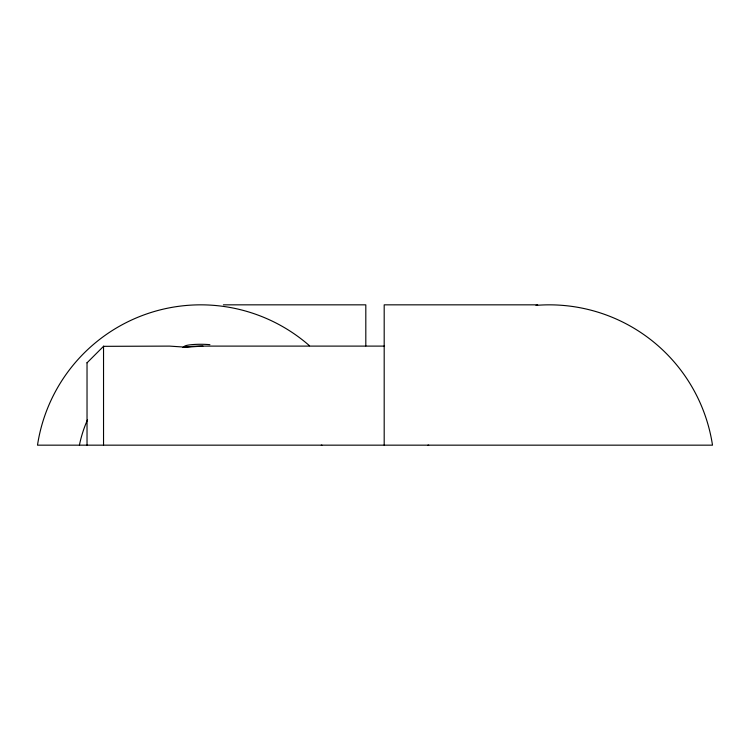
<?xml version="1.0" encoding="UTF-8"?>
<svg xmlns="http://www.w3.org/2000/svg" width="750" height="750" viewBox="0 0 750 750"><rect width="100%" height="100%" fill="white"/><g stroke="black" fill="none" stroke-linecap="round" stroke-linejoin="round"><path stroke-width="1.12" d="M87.028 362.822L103.537 346.331L169.575 346.106L186.084 347.213L202.594 346.106L384.553 346.106M321.3 445.162L321.919 445.162M223.397 304.838L365.812 304.838L365.812 345.938M537.684 304.838L384.188 304.838L384.188 445.162M427.959 445.162L428.7 445.162M103.537 346.106L103.537 445.162M87.028 362.672L87.028 445.162M79.406 445.162A123.816 123.816 0 0 1 87.544 419.709M182.934 347.391A123.816 123.816 0 0 1 202.95 346.125M184.669 347.194A16.472 2.391 0 0 1 191.372 344.691A16.472 2.391 0 0 1 209.906 344.681M309.534 345.769A165.094 165.094 0 0 0 37.5 445.162L712.5 445.162A165.094 165.094 0 0 0 535.997 305.372"/></g></svg>
